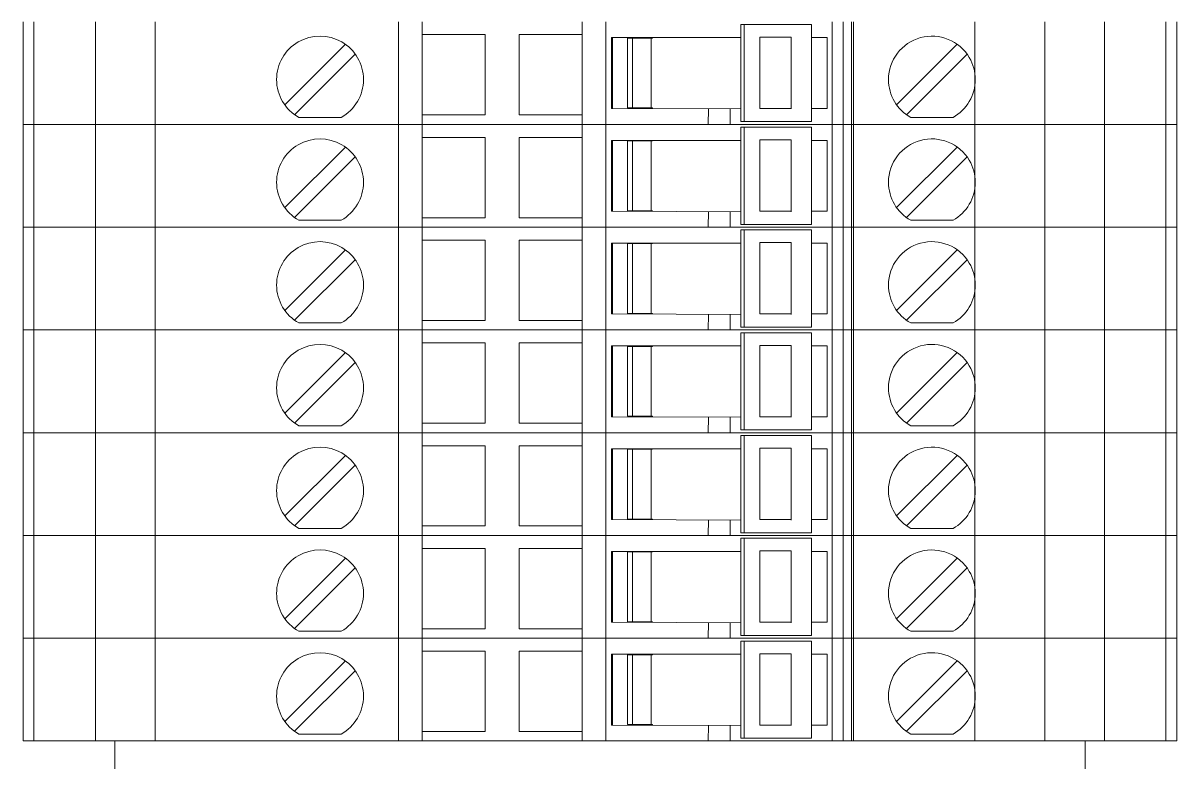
# Model space of a CAD drawing. Header units: millimetres. Extents: x 1880 to 4113, y 771 to 2990.
# Drawn here: x 3131.2 to 3189, y 1352.5 to 1389.5 of the extents above; entities that cross this region are included whole.
import ezdxf

# ---------------------------------------------------------------- set-up
doc = ezdxf.new("R2010")
doc.units = ezdxf.units.MM
doc.layers.add('000-PI-Oprema', color=30, linetype='Continuous', lineweight=5)

msp = doc.modelspace()

# ---------------------------------------------------------------- linework, layer by layer
at = {"color": 0, "linetype": 'ByBlock', "lineweight": 0, "ltscale": 0.25}
msp.add_lwpolyline([(3135.772, 1353.563), (3135.772, 1346.213), (3184.372, 1346.213), (3184.372, 1353.563), (3135.772, 1353.563)], dxfattribs=at)
at = {"layer": '000-PI-Oprema', "color": 0, "linetype": 'ByBlock', "lineweight": 0}
for p, q in [((3131.172, 1389.613), (3131.172, 1384.463)), ((3131.719, 1384.463), (3131.719, 1389.613)), ((3134.796, 1389.613), (3134.796, 1384.463)), ((3137.796, 1389.613), (3137.796, 1384.463)), ((3149.972, 1389.613), (3149.972, 1384.463)), ((3151.172, 1389.613), (3151.172, 1384.463)), ((3159.172, 1384.463), (3159.172, 1389.613)), ((3160.372, 1384.463), (3160.372, 1389.613)), ((3171.702, 1389.613), (3171.702, 1384.463)), ((3172.245, 1384.463), (3172.245, 1389.613)), ((3172.672, 1384.463), (3172.672, 1389.613)), ((3172.772, 1389.613), (3172.772, 1384.463)), ((3178.848, 1389.613), (3178.848, 1384.463)), ((3182.348, 1389.613), (3182.348, 1384.463)), ((3185.348, 1389.613), (3185.348, 1384.463)), ((3188.424, 1384.463), (3188.424, 1389.613)), ((3188.972, 1389.613), (3188.972, 1384.463)), ((3151.172, 1388.963), (3151.172, 1388.963)), ((3151.172, 1388.963), (3154.322, 1388.963)), ((3154.322, 1388.963), (3154.322, 1388.963)), ((3154.322, 1388.963), (3154.322, 1384.938)), ((3156.022, 1388.963), (3159.172, 1388.963)), ((3156.022, 1388.963), (3156.022, 1388.963)), ((3156.022, 1384.938), (3156.022, 1388.963)), ((3159.172, 1388.963), (3159.172, 1388.963)), ((3167.13, 1389.473), (3167.288, 1389.473)), ((3167.13, 1389.473), (3167.13, 1388.788)), ((3167.288, 1384.603), (3167.288, 1389.473)), ((3167.288, 1389.473), (3170.659, 1389.473)), ((3170.659, 1389.473), (3170.659, 1389.473)), ((3170.659, 1389.473), (3170.659, 1384.603)), ((3147.317, 1388.479), (3144.282, 1385.443)), ((3160.647, 1388.813), (3160.647, 1385.263)), ((3160.647, 1388.813), (3167.13, 1388.813)), ((3160.647, 1388.813), (3160.647, 1388.813)), ((3160.697, 1385.263), (3160.697, 1388.813)), ((3161.447, 1388.788), (3161.447, 1388.788)), ((3161.447, 1388.788), (3161.697, 1388.788)), ((3161.447, 1388.788), (3161.447, 1385.288)), ((3161.697, 1388.813), (3161.697, 1385.263)), ((3161.697, 1388.788), (3162.697, 1388.788)), ((3162.634, 1388.788), (3162.634, 1385.288)), ((3162.697, 1388.788), (3162.697, 1388.813)), ((3167.13, 1385.288), (3167.13, 1388.788)), ((3168.243, 1388.838), (3168.086, 1388.838)), ((3168.086, 1388.788), (3168.086, 1388.838)), ((3168.086, 1385.263), (3168.086, 1388.788)), ((3169.652, 1388.838), (3168.243, 1388.838)), ((3169.652, 1388.838), (3169.652, 1385.238)), ((3170.659, 1388.813), (3171.447, 1388.813)), ((3171.447, 1388.813), (3171.447, 1385.263)), ((3171.447, 1388.813), (3171.447, 1388.813)), ((3177.967, 1388.479), (3174.932, 1385.443)), ((3177.967, 1388.479), (3177.967, 1388.479)), ((3144.776, 1384.948), (3147.812, 1387.984)), ((3149.972, 1388.013), (3149.972, 1388.013)), ((3149.972, 1385.413), (3149.972, 1388.013)), ((3172.772, 1388.013), (3172.772, 1385.413)), ((3172.772, 1388.013), (3172.772, 1388.013)), ((3175.426, 1384.948), (3178.462, 1387.984)), ((3178.462, 1387.984), (3178.462, 1387.984)), ((3149.972, 1385.413), (3149.972, 1385.413)), ((3151.172, 1384.938), (3151.172, 1384.938)), ((3154.322, 1384.938), (3151.172, 1384.938)), ((3154.322, 1384.938), (3154.322, 1384.938)), ((3156.022, 1384.938), (3156.022, 1384.938)), ((3159.172, 1384.938), (3156.022, 1384.938)), ((3159.172, 1384.938), (3159.172, 1384.938)), ((3160.647, 1385.263), (3160.647, 1385.263)), ((3160.647, 1385.263), (3167.13, 1385.238)), ((3161.447, 1385.288), (3161.697, 1385.288)), ((3161.447, 1385.288), (3161.447, 1385.288)), ((3161.697, 1385.288), (3162.697, 1385.288)), ((3162.697, 1385.263), (3162.697, 1385.288)), ((3165.497, 1384.463), (3165.5, 1385.245)), ((3166.597, 1385.24), (3166.597, 1384.463)), ((3167.13, 1384.603), (3167.13, 1385.288)), ((3168.086, 1385.263), (3169.652, 1385.263)), ((3170.659, 1385.263), (3171.447, 1385.263)), ((3171.447, 1385.263), (3171.447, 1385.263)), ((3172.772, 1385.413), (3172.772, 1385.413)), ((3174.932, 1385.443), (3174.932, 1385.443)), ((3175.426, 1384.948), (3175.426, 1384.948)), ((3131.172, 1384.463), (3149.972, 1384.463)), ((3131.172, 1384.463), (3131.855, 1384.463)), ((3131.172, 1384.463), (3149.972, 1384.463)), ((3131.172, 1384.463), (3131.172, 1379.313)), ((3131.719, 1379.313), (3131.719, 1384.463)), ((3134.796, 1384.463), (3134.796, 1379.313)), ((3137.796, 1384.463), (3137.796, 1379.313)), ((3144.988, 1384.813), (3144.988, 1384.813)), ((3147.106, 1384.813), (3144.988, 1384.813)), ((3147.106, 1384.813), (3147.106, 1384.813)), ((3149.972, 1384.463), (3151.172, 1384.463)), ((3149.972, 1384.463), (3151.172, 1384.463)), ((3149.972, 1384.463), (3149.972, 1379.313)), ((3159.172, 1384.463), (3151.172, 1384.463)), ((3151.172, 1384.463), (3151.172, 1384.463)), ((3151.172, 1384.463), (3151.172, 1384.463)), ((3159.172, 1384.463), (3151.172, 1384.463)), ((3151.172, 1384.463), (3151.172, 1379.313)), ((3159.172, 1384.463), (3160.372, 1384.463)), ((3159.172, 1384.463), (3159.172, 1384.463)), ((3159.172, 1384.463), (3159.172, 1384.463)), ((3159.172, 1384.463), (3160.372, 1384.463)), ((3159.172, 1379.313), (3159.172, 1384.463)), ((3160.372, 1384.463), (3165.497, 1384.463)), ((3160.372, 1384.463), (3178.572, 1384.463)), ((3160.372, 1379.313), (3160.372, 1384.463)), ((3164.972, 1384.463), (3164.972, 1384.463)), ((3164.972, 1384.463), (3164.972, 1384.463)), ((3166.593, 1384.463), (3165.497, 1384.463)), ((3165.497, 1384.463), (3165.497, 1384.463)), ((3166.597, 1384.463), (3166.593, 1384.463)), ((3166.597, 1384.463), (3188.972, 1384.463)), ((3166.597, 1384.463), (3166.597, 1384.463)), ((3167.13, 1384.603), (3167.288, 1384.603)), ((3167.13, 1384.323), (3167.288, 1384.323)), ((3167.13, 1384.323), (3167.13, 1383.638)), ((3167.288, 1384.603), (3170.659, 1384.603)), ((3167.288, 1379.453), (3167.288, 1384.323)), ((3167.288, 1384.323), (3170.659, 1384.323)), ((3170.022, 1384.463), (3170.022, 1384.463)), ((3170.022, 1384.463), (3170.022, 1384.463)), ((3170.659, 1384.603), (3170.659, 1384.603)), ((3170.659, 1384.323), (3170.659, 1384.323)), ((3170.659, 1384.323), (3170.659, 1379.453)), ((3171.702, 1384.463), (3171.702, 1379.313)), ((3172.245, 1379.313), (3172.245, 1384.463)), ((3172.672, 1384.463), (3172.672, 1384.463)), ((3172.672, 1384.463), (3172.672, 1384.463)), ((3172.672, 1379.313), (3172.672, 1384.463)), ((3172.772, 1384.463), (3172.772, 1379.313)), ((3175.638, 1384.813), (3175.638, 1384.813)), ((3175.638, 1384.813), (3177.756, 1384.813)), ((3177.756, 1384.813), (3177.756, 1384.813)), ((3188.972, 1384.463), (3178.572, 1384.463)), ((3178.848, 1384.463), (3178.848, 1379.313)), ((3182.348, 1384.463), (3182.348, 1379.313)), ((3185.348, 1384.463), (3185.348, 1379.313)), ((3188.424, 1379.313), (3188.424, 1384.463)), ((3188.972, 1384.463), (3188.972, 1379.313)), ((3151.172, 1383.813), (3151.172, 1383.813)), ((3151.172, 1383.813), (3154.322, 1383.813)), ((3154.322, 1383.813), (3154.322, 1383.813)), ((3154.322, 1383.813), (3154.322, 1379.788)), ((3156.022, 1383.813), (3159.172, 1383.813)), ((3156.022, 1383.813), (3156.022, 1383.813)), ((3156.022, 1379.788), (3156.022, 1383.813)), ((3159.172, 1383.813), (3159.172, 1383.813)), ((3147.317, 1383.329), (3144.282, 1380.293)), ((3160.647, 1383.663), (3160.647, 1380.113)), ((3160.647, 1383.663), (3167.13, 1383.663)), ((3160.647, 1383.663), (3160.647, 1383.663)), ((3160.697, 1380.113), (3160.697, 1383.663)), ((3161.447, 1383.638), (3161.447, 1383.638)), ((3161.447, 1383.638), (3161.697, 1383.638)), ((3161.447, 1383.638), (3161.447, 1380.138)), ((3161.697, 1383.663), (3161.697, 1380.113)), ((3161.697, 1383.638), (3162.697, 1383.638)), ((3162.634, 1383.638), (3162.634, 1380.138)), ((3162.697, 1383.638), (3162.697, 1383.663)), ((3167.13, 1380.138), (3167.13, 1383.638)), ((3168.243, 1383.688), (3168.086, 1383.688)), ((3168.086, 1383.638), (3168.086, 1383.688)), ((3168.086, 1380.113), (3168.086, 1383.638)), ((3169.652, 1383.688), (3168.243, 1383.688)), ((3169.652, 1383.688), (3169.652, 1380.088)), ((3170.659, 1383.663), (3171.447, 1383.663)), ((3171.447, 1383.663), (3171.447, 1380.113)), ((3171.447, 1383.663), (3171.447, 1383.663)), ((3177.967, 1383.329), (3174.932, 1380.293)), ((3177.967, 1383.329), (3177.967, 1383.329)), ((3144.776, 1379.798), (3147.812, 1382.834)), ((3149.972, 1382.863), (3149.972, 1382.863)), ((3149.972, 1380.263), (3149.972, 1382.863)), ((3172.772, 1382.863), (3172.772, 1380.263)), ((3172.772, 1382.863), (3172.772, 1382.863)), ((3175.426, 1379.798), (3178.462, 1382.834)), ((3178.462, 1382.834), (3178.462, 1382.834)), ((3174.932, 1380.293), (3174.932, 1380.293)), ((3149.972, 1380.263), (3149.972, 1380.263)), ((3151.172, 1379.788), (3151.172, 1379.788)), ((3154.322, 1379.788), (3151.172, 1379.788)), ((3154.322, 1379.788), (3154.322, 1379.788)), ((3156.022, 1379.788), (3156.022, 1379.788)), ((3159.172, 1379.788), (3156.022, 1379.788)), ((3159.172, 1379.788), (3159.172, 1379.788)), ((3160.647, 1380.113), (3160.647, 1380.113)), ((3160.647, 1380.113), (3167.13, 1380.088)), ((3161.447, 1380.138), (3161.697, 1380.138)), ((3161.447, 1380.138), (3161.447, 1380.138)), ((3161.697, 1380.138), (3162.697, 1380.138)), ((3162.697, 1380.113), (3162.697, 1380.138)), ((3165.497, 1379.313), (3165.5, 1380.095)), ((3166.597, 1380.09), (3166.597, 1379.313)), ((3167.13, 1379.453), (3167.13, 1380.138)), ((3168.086, 1380.113), (3169.652, 1380.113)), ((3170.659, 1380.113), (3171.447, 1380.113)), ((3171.447, 1380.113), (3171.447, 1380.113)), ((3172.772, 1380.263), (3172.772, 1380.263)), ((3175.426, 1379.798), (3175.426, 1379.798)), ((3131.172, 1379.313), (3149.972, 1379.313)), ((3131.172, 1379.313), (3131.855, 1379.313)), ((3131.172, 1379.313), (3149.972, 1379.313)), ((3131.172, 1379.313), (3131.172, 1374.163)), ((3131.719, 1374.163), (3131.719, 1379.313)), ((3134.796, 1379.313), (3134.796, 1374.163)), ((3137.796, 1379.313), (3137.796, 1374.163)), ((3144.988, 1379.663), (3144.988, 1379.663)), ((3147.106, 1379.663), (3144.988, 1379.663)), ((3147.106, 1379.663), (3147.106, 1379.663)), ((3149.972, 1379.313), (3151.172, 1379.313)), ((3149.972, 1379.313), (3151.172, 1379.313)), ((3149.972, 1379.313), (3149.972, 1374.163)), ((3159.172, 1379.313), (3151.172, 1379.313)), ((3151.172, 1379.313), (3151.172, 1379.313)), ((3151.172, 1379.313), (3151.172, 1379.313)), ((3159.172, 1379.313), (3151.172, 1379.313)), ((3151.172, 1379.313), (3151.172, 1374.163)), ((3159.172, 1379.313), (3160.372, 1379.313)), ((3159.172, 1379.313), (3159.172, 1379.313)), ((3159.172, 1379.313), (3159.172, 1379.313)), ((3159.172, 1379.313), (3160.372, 1379.313)), ((3159.172, 1374.163), (3159.172, 1379.313)), ((3160.372, 1379.313), (3165.497, 1379.313)), ((3160.372, 1379.313), (3178.572, 1379.313)), ((3160.372, 1374.163), (3160.372, 1379.313)), ((3164.972, 1379.313), (3164.972, 1379.313)), ((3164.972, 1379.313), (3164.972, 1379.313)), ((3166.593, 1379.313), (3165.497, 1379.313)), ((3165.497, 1379.313), (3165.497, 1379.313)), ((3166.597, 1379.313), (3166.593, 1379.313)), ((3166.597, 1379.313), (3188.972, 1379.313)), ((3166.597, 1379.313), (3166.597, 1379.313)), ((3167.13, 1379.453), (3167.288, 1379.453)), ((3167.13, 1379.173), (3167.288, 1379.173)), ((3167.13, 1379.173), (3167.13, 1378.488)), ((3167.288, 1379.453), (3170.659, 1379.453)), ((3167.288, 1374.303), (3167.288, 1379.173)), ((3167.288, 1379.173), (3170.659, 1379.173)), ((3170.022, 1379.313), (3170.022, 1379.313)), ((3170.022, 1379.313), (3170.022, 1379.313)), ((3170.659, 1379.453), (3170.659, 1379.453)), ((3170.659, 1379.173), (3170.659, 1379.173)), ((3170.659, 1379.173), (3170.659, 1374.303)), ((3171.702, 1379.313), (3171.702, 1374.163)), ((3172.245, 1374.163), (3172.245, 1379.313)), ((3172.672, 1379.313), (3172.672, 1379.313)), ((3172.672, 1379.313), (3172.672, 1379.313)), ((3172.672, 1374.163), (3172.672, 1379.313)), ((3172.772, 1379.313), (3172.772, 1374.163)), ((3175.638, 1379.663), (3175.638, 1379.663)), ((3175.638, 1379.663), (3177.756, 1379.663)), ((3177.756, 1379.663), (3177.756, 1379.663)), ((3188.972, 1379.313), (3178.572, 1379.313)), ((3178.848, 1379.313), (3178.848, 1374.163)), ((3182.348, 1379.313), (3182.348, 1374.163)), ((3185.348, 1379.313), (3185.348, 1374.163)), ((3188.424, 1374.163), (3188.424, 1379.313)), ((3188.972, 1379.313), (3188.972, 1374.163)), ((3151.172, 1378.663), (3151.172, 1378.663)), ((3151.172, 1378.663), (3154.322, 1378.663)), ((3154.322, 1378.663), (3154.322, 1378.663)), ((3154.322, 1378.663), (3154.322, 1374.638)), ((3156.022, 1378.663), (3159.172, 1378.663)), ((3156.022, 1378.663), (3156.022, 1378.663)), ((3156.022, 1374.638), (3156.022, 1378.663)), ((3159.172, 1378.663), (3159.172, 1378.663)), ((3168.243, 1378.538), (3168.086, 1378.538)), ((3168.086, 1378.488), (3168.086, 1378.538)), ((3169.652, 1378.538), (3168.243, 1378.538)), ((3169.652, 1378.538), (3169.652, 1374.938)), ((3147.317, 1378.179), (3144.282, 1375.143)), ((3160.647, 1378.513), (3160.647, 1374.963)), ((3160.647, 1378.513), (3167.13, 1378.513)), ((3160.647, 1378.513), (3160.647, 1378.513)), ((3160.697, 1374.963), (3160.697, 1378.513)), ((3161.447, 1378.488), (3161.447, 1378.488)), ((3161.447, 1378.488), (3161.697, 1378.488)), ((3161.447, 1378.488), (3161.447, 1374.988)), ((3161.697, 1378.513), (3161.697, 1374.963)), ((3161.697, 1378.488), (3162.697, 1378.488)), ((3162.634, 1378.488), (3162.634, 1374.988)), ((3162.697, 1378.488), (3162.697, 1378.513)), ((3167.13, 1374.988), (3167.13, 1378.488)), ((3168.086, 1374.963), (3168.086, 1378.488)), ((3170.659, 1378.513), (3171.447, 1378.513)), ((3171.447, 1378.513), (3171.447, 1374.963)), ((3171.447, 1378.513), (3171.447, 1378.513)), ((3177.967, 1378.179), (3174.932, 1375.143)), ((3177.967, 1378.179), (3177.967, 1378.179)), ((3144.776, 1374.648), (3147.812, 1377.684)), ((3149.972, 1377.713), (3149.972, 1377.713)), ((3149.972, 1375.113), (3149.972, 1377.713)), ((3172.772, 1377.713), (3172.772, 1375.113)), ((3172.772, 1377.713), (3172.772, 1377.713)), ((3175.426, 1374.648), (3178.462, 1377.684)), ((3178.462, 1377.684), (3178.462, 1377.684)), ((3149.972, 1375.113), (3149.972, 1375.113)), ((3172.772, 1375.113), (3172.772, 1375.113)), ((3174.932, 1375.143), (3174.932, 1375.143)), ((3144.988, 1374.513), (3144.988, 1374.513)), ((3147.106, 1374.513), (3144.988, 1374.513)), ((3147.106, 1374.513), (3147.106, 1374.513)), ((3151.172, 1374.638), (3151.172, 1374.638)), ((3154.322, 1374.638), (3151.172, 1374.638)), ((3154.322, 1374.638), (3154.322, 1374.638)), ((3156.022, 1374.638), (3156.022, 1374.638)), ((3159.172, 1374.638), (3156.022, 1374.638)), ((3159.172, 1374.638), (3159.172, 1374.638)), ((3160.647, 1374.963), (3160.647, 1374.963)), ((3160.647, 1374.963), (3167.13, 1374.938)), ((3161.447, 1374.988), (3161.697, 1374.988)), ((3161.447, 1374.988), (3161.447, 1374.988)), ((3161.697, 1374.988), (3162.697, 1374.988)), ((3162.697, 1374.963), (3162.697, 1374.988)), ((3165.497, 1374.163), (3165.5, 1374.945)), ((3166.597, 1374.94), (3166.597, 1374.163)), ((3167.13, 1374.303), (3167.13, 1374.988)), ((3168.086, 1374.963), (3169.652, 1374.963)), ((3170.659, 1374.963), (3171.447, 1374.963)), ((3171.447, 1374.963), (3171.447, 1374.963)), ((3175.426, 1374.648), (3175.426, 1374.648)), ((3175.638, 1374.513), (3175.638, 1374.513)), ((3175.638, 1374.513), (3177.756, 1374.513)), ((3177.756, 1374.513), (3177.756, 1374.513)), ((3131.172, 1374.163), (3149.972, 1374.163)), ((3131.172, 1374.163), (3131.855, 1374.163)), ((3131.172, 1374.163), (3149.972, 1374.163)), ((3131.172, 1374.163), (3131.172, 1369.013)), ((3131.719, 1369.013), (3131.719, 1374.163)), ((3134.796, 1374.163), (3134.796, 1369.013)), ((3137.796, 1374.163), (3137.796, 1369.013)), ((3149.972, 1374.163), (3151.172, 1374.163)), ((3149.972, 1374.163), (3151.172, 1374.163)), ((3149.972, 1374.163), (3149.972, 1369.013)), ((3159.172, 1374.163), (3151.172, 1374.163)), ((3151.172, 1374.163), (3151.172, 1374.163)), ((3151.172, 1374.163), (3151.172, 1374.163)), ((3159.172, 1374.163), (3151.172, 1374.163)), ((3151.172, 1374.163), (3151.172, 1369.013)), ((3159.172, 1374.163), (3160.372, 1374.163)), ((3159.172, 1374.163), (3159.172, 1374.163)), ((3159.172, 1374.163), (3159.172, 1374.163)), ((3159.172, 1374.163), (3160.372, 1374.163)), ((3159.172, 1369.013), (3159.172, 1374.163)), ((3160.372, 1374.163), (3165.497, 1374.163)), ((3160.372, 1374.163), (3178.572, 1374.163)), ((3160.372, 1369.013), (3160.372, 1374.163)), ((3164.972, 1374.163), (3164.972, 1374.163)), ((3164.972, 1374.163), (3164.972, 1374.163)), ((3166.593, 1374.163), (3165.497, 1374.163)), ((3165.497, 1374.163), (3165.497, 1374.163)), ((3166.597, 1374.163), (3166.593, 1374.163)), ((3166.597, 1374.163), (3188.972, 1374.163)), ((3166.597, 1374.163), (3166.597, 1374.163)), ((3167.13, 1374.303), (3167.288, 1374.303)), ((3167.13, 1374.023), (3167.288, 1374.023)), ((3167.13, 1374.023), (3167.13, 1373.338)), ((3167.288, 1374.303), (3170.659, 1374.303)), ((3167.288, 1369.153), (3167.288, 1374.023)), ((3167.288, 1374.023), (3170.659, 1374.023)), ((3170.022, 1374.163), (3170.022, 1374.163)), ((3170.022, 1374.163), (3170.022, 1374.163)), ((3170.659, 1374.303), (3170.659, 1374.303)), ((3170.659, 1374.023), (3170.659, 1374.023)), ((3170.659, 1374.023), (3170.659, 1369.153)), ((3171.702, 1374.163), (3171.702, 1369.013)), ((3172.245, 1369.013), (3172.245, 1374.163)), ((3172.672, 1374.163), (3172.672, 1374.163)), ((3172.672, 1374.163), (3172.672, 1374.163)), ((3172.672, 1369.013), (3172.672, 1374.163)), ((3172.772, 1374.163), (3172.772, 1369.013)), ((3188.972, 1374.163), (3178.572, 1374.163)), ((3178.848, 1374.163), (3178.848, 1369.013)), ((3182.348, 1374.163), (3182.348, 1369.013)), ((3185.348, 1374.163), (3185.348, 1369.013)), ((3188.424, 1369.013), (3188.424, 1374.163)), ((3188.972, 1374.163), (3188.972, 1369.013)), ((3151.172, 1373.513), (3151.172, 1373.513)), ((3151.172, 1373.513), (3154.322, 1373.513)), ((3154.322, 1373.513), (3154.322, 1373.513)), ((3154.322, 1373.513), (3154.322, 1369.488)), ((3156.022, 1373.513), (3159.172, 1373.513)), ((3156.022, 1373.513), (3156.022, 1373.513)), ((3156.022, 1369.488), (3156.022, 1373.513)), ((3159.172, 1373.513), (3159.172, 1373.513)), ((3160.647, 1373.363), (3160.647, 1369.813)), ((3160.647, 1373.363), (3167.13, 1373.363)), ((3160.647, 1373.363), (3160.647, 1373.363)), ((3160.697, 1369.813), (3160.697, 1373.363)), ((3161.447, 1373.338), (3161.447, 1373.338)), ((3161.447, 1373.338), (3161.697, 1373.338)), ((3161.447, 1373.338), (3161.447, 1369.838)), ((3161.697, 1373.363), (3161.697, 1369.813)), ((3161.697, 1373.338), (3162.697, 1373.338)), ((3162.634, 1373.338), (3162.634, 1369.838)), ((3162.697, 1373.338), (3162.697, 1373.363)), ((3167.13, 1369.838), (3167.13, 1373.338)), ((3168.243, 1373.388), (3168.086, 1373.388)), ((3168.086, 1373.338), (3168.086, 1373.388)), ((3168.086, 1369.813), (3168.086, 1373.338)), ((3169.652, 1373.388), (3168.243, 1373.388)), ((3169.652, 1373.388), (3169.652, 1369.788)), ((3170.659, 1373.363), (3171.447, 1373.363)), ((3171.447, 1373.363), (3171.447, 1369.813)), ((3171.447, 1373.363), (3171.447, 1373.363)), ((3147.317, 1373.029), (3144.282, 1369.993)), ((3177.967, 1373.029), (3174.932, 1369.993)), ((3177.967, 1373.029), (3177.967, 1373.029)), ((3144.776, 1369.498), (3147.812, 1372.534)), ((3149.972, 1372.563), (3149.972, 1372.563)), ((3149.972, 1369.963), (3149.972, 1372.563)), ((3172.772, 1372.563), (3172.772, 1369.963)), ((3172.772, 1372.563), (3172.772, 1372.563)), ((3175.426, 1369.498), (3178.462, 1372.534)), ((3178.462, 1372.534), (3178.462, 1372.534)), ((3149.972, 1369.963), (3149.972, 1369.963)), ((3172.772, 1369.963), (3172.772, 1369.963)), ((3174.932, 1369.993), (3174.932, 1369.993)), ((3144.988, 1369.363), (3144.988, 1369.363)), ((3147.106, 1369.363), (3144.988, 1369.363)), ((3147.106, 1369.363), (3147.106, 1369.363)), ((3151.172, 1369.488), (3151.172, 1369.488)), ((3154.322, 1369.488), (3151.172, 1369.488)), ((3154.322, 1369.488), (3154.322, 1369.488)), ((3156.022, 1369.488), (3156.022, 1369.488)), ((3159.172, 1369.488), (3156.022, 1369.488)), ((3159.172, 1369.488), (3159.172, 1369.488)), ((3160.647, 1369.813), (3160.647, 1369.813)), ((3160.647, 1369.813), (3167.13, 1369.788)), ((3161.447, 1369.838), (3161.697, 1369.838)), ((3161.447, 1369.838), (3161.447, 1369.838)), ((3161.697, 1369.838), (3162.697, 1369.838)), ((3162.697, 1369.813), (3162.697, 1369.838)), ((3165.497, 1369.013), (3165.5, 1369.795)), ((3166.597, 1369.79), (3166.597, 1369.013)), ((3167.13, 1369.153), (3167.13, 1369.838)), ((3168.086, 1369.813), (3169.652, 1369.813)), ((3170.659, 1369.813), (3171.447, 1369.813)), ((3171.447, 1369.813), (3171.447, 1369.813)), ((3175.426, 1369.498), (3175.426, 1369.498)), ((3175.638, 1369.363), (3175.638, 1369.363)), ((3175.638, 1369.363), (3177.756, 1369.363)), ((3177.756, 1369.363), (3177.756, 1369.363)), ((3131.172, 1369.013), (3149.972, 1369.013)), ((3131.172, 1369.013), (3131.855, 1369.013)), ((3131.172, 1369.013), (3149.972, 1369.013)), ((3131.172, 1369.013), (3131.172, 1363.863)), ((3131.719, 1363.863), (3131.719, 1369.013)), ((3134.796, 1369.013), (3134.796, 1363.863)), ((3137.796, 1369.013), (3137.796, 1363.863)), ((3149.972, 1369.013), (3151.172, 1369.013)), ((3149.972, 1369.013), (3151.172, 1369.013)), ((3149.972, 1369.013), (3149.972, 1363.863)), ((3159.172, 1369.013), (3151.172, 1369.013)), ((3151.172, 1369.013), (3151.172, 1369.013)), ((3151.172, 1369.013), (3151.172, 1369.013)), ((3159.172, 1369.013), (3151.172, 1369.013)), ((3151.172, 1369.013), (3151.172, 1363.863)), ((3159.172, 1369.013), (3160.372, 1369.013)), ((3159.172, 1369.013), (3159.172, 1369.013)), ((3159.172, 1369.013), (3159.172, 1369.013)), ((3159.172, 1369.013), (3160.372, 1369.013)), ((3159.172, 1363.863), (3159.172, 1369.013)), ((3160.372, 1369.013), (3165.497, 1369.013)), ((3160.372, 1369.013), (3178.572, 1369.013)), ((3160.372, 1363.863), (3160.372, 1369.013)), ((3164.972, 1369.013), (3164.972, 1369.013)), ((3164.972, 1369.013), (3164.972, 1369.013)), ((3166.593, 1369.013), (3165.497, 1369.013)), ((3165.497, 1369.013), (3165.497, 1369.013)), ((3166.597, 1369.013), (3166.593, 1369.013)), ((3166.597, 1369.013), (3188.972, 1369.013)), ((3166.597, 1369.013), (3166.597, 1369.013)), ((3167.13, 1369.153), (3167.288, 1369.153)), ((3167.13, 1368.873), (3167.288, 1368.873)), ((3167.13, 1368.873), (3167.13, 1368.188)), ((3167.288, 1369.153), (3170.659, 1369.153)), ((3167.288, 1364.003), (3167.288, 1368.873)), ((3167.288, 1368.873), (3170.659, 1368.873)), ((3170.022, 1369.013), (3170.022, 1369.013)), ((3170.022, 1369.013), (3170.022, 1369.013)), ((3170.659, 1369.153), (3170.659, 1369.153)), ((3170.659, 1368.873), (3170.659, 1368.873)), ((3170.659, 1368.873), (3170.659, 1364.003)), ((3171.702, 1369.013), (3171.702, 1363.863)), ((3172.245, 1363.863), (3172.245, 1369.013)), ((3172.672, 1369.013), (3172.672, 1369.013)), ((3172.672, 1369.013), (3172.672, 1369.013)), ((3172.672, 1363.863), (3172.672, 1369.013)), ((3172.772, 1369.013), (3172.772, 1363.863)), ((3188.972, 1369.013), (3178.572, 1369.013)), ((3178.848, 1369.013), (3178.848, 1363.863)), ((3182.348, 1369.013), (3182.348, 1363.863)), ((3185.348, 1369.013), (3185.348, 1363.863)), ((3188.424, 1363.863), (3188.424, 1369.013)), ((3188.972, 1369.013), (3188.972, 1363.863)), ((3151.172, 1368.363), (3151.172, 1368.363)), ((3151.172, 1368.363), (3154.322, 1368.363)), ((3154.322, 1368.363), (3154.322, 1368.363)), ((3154.322, 1368.363), (3154.322, 1364.338)), ((3156.022, 1368.363), (3159.172, 1368.363)), ((3156.022, 1368.363), (3156.022, 1368.363)), ((3156.022, 1364.338), (3156.022, 1368.363)), ((3159.172, 1368.363), (3159.172, 1368.363)), ((3160.647, 1368.213), (3160.647, 1364.663)), ((3160.647, 1368.213), (3167.13, 1368.213)), ((3160.647, 1368.213), (3160.647, 1368.213)), ((3160.697, 1364.663), (3160.697, 1368.213)), ((3161.447, 1368.188), (3161.447, 1368.188)), ((3161.447, 1368.188), (3161.697, 1368.188)), ((3161.447, 1368.188), (3161.447, 1364.688)), ((3161.697, 1368.213), (3161.697, 1364.663)), ((3161.697, 1368.188), (3162.697, 1368.188)), ((3162.634, 1368.188), (3162.634, 1364.688)), ((3162.697, 1368.188), (3162.697, 1368.213)), ((3167.13, 1364.688), (3167.13, 1368.188)), ((3168.243, 1368.238), (3168.086, 1368.238)), ((3168.086, 1368.188), (3168.086, 1368.238)), ((3168.086, 1364.663), (3168.086, 1368.188)), ((3169.652, 1368.238), (3168.243, 1368.238)), ((3169.652, 1368.238), (3169.652, 1364.638)), ((3170.659, 1368.213), (3171.447, 1368.213)), ((3171.447, 1368.213), (3171.447, 1364.663)), ((3171.447, 1368.213), (3171.447, 1368.213)), ((3147.317, 1367.879), (3144.282, 1364.843)), ((3177.967, 1367.879), (3174.932, 1364.843)), ((3177.967, 1367.879), (3177.967, 1367.879)), ((3144.776, 1364.348), (3147.812, 1367.384)), ((3149.972, 1367.413), (3149.972, 1367.413)), ((3149.972, 1364.813), (3149.972, 1367.413)), ((3172.772, 1367.413), (3172.772, 1364.813)), ((3172.772, 1367.413), (3172.772, 1367.413)), ((3175.426, 1364.348), (3178.462, 1367.384)), ((3178.462, 1367.384), (3178.462, 1367.384)), ((3149.972, 1364.813), (3149.972, 1364.813)), ((3160.647, 1364.663), (3160.647, 1364.663)), ((3160.647, 1364.663), (3167.13, 1364.638)), ((3161.447, 1364.688), (3161.697, 1364.688)), ((3161.447, 1364.688), (3161.447, 1364.688)), ((3161.697, 1364.688), (3162.697, 1364.688)), ((3162.697, 1364.663), (3162.697, 1364.688)), ((3167.13, 1364.003), (3167.13, 1364.688)), ((3168.086, 1364.663), (3169.652, 1364.663)), ((3170.659, 1364.663), (3171.447, 1364.663)), ((3171.447, 1364.663), (3171.447, 1364.663)), ((3172.772, 1364.813), (3172.772, 1364.813)), ((3174.932, 1364.843), (3174.932, 1364.843)), ((3144.988, 1364.213), (3144.988, 1364.213)), ((3147.106, 1364.213), (3144.988, 1364.213)), ((3147.106, 1364.213), (3147.106, 1364.213)), ((3151.172, 1364.338), (3151.172, 1364.338)), ((3154.322, 1364.338), (3151.172, 1364.338)), ((3154.322, 1364.338), (3154.322, 1364.338)), ((3156.022, 1364.338), (3156.022, 1364.338)), ((3159.172, 1364.338), (3156.022, 1364.338)), ((3159.172, 1364.338), (3159.172, 1364.338)), ((3165.497, 1363.863), (3165.5, 1364.645)), ((3166.597, 1364.64), (3166.597, 1363.863)), ((3175.426, 1364.348), (3175.426, 1364.348)), ((3175.638, 1364.213), (3175.638, 1364.213)), ((3175.638, 1364.213), (3177.756, 1364.213)), ((3177.756, 1364.213), (3177.756, 1364.213)), ((3131.172, 1363.863), (3149.972, 1363.863)), ((3131.172, 1363.863), (3131.855, 1363.863)), ((3131.172, 1363.863), (3149.972, 1363.863)), ((3131.172, 1363.863), (3131.172, 1358.713)), ((3131.719, 1358.713), (3131.719, 1363.863)), ((3134.796, 1363.863), (3134.796, 1358.713)), ((3137.796, 1363.863), (3137.796, 1358.713)), ((3149.972, 1363.863), (3151.172, 1363.863)), ((3149.972, 1363.863), (3151.172, 1363.863)), ((3149.972, 1363.863), (3149.972, 1358.713)), ((3159.172, 1363.863), (3151.172, 1363.863)), ((3151.172, 1363.863), (3151.172, 1363.863)), ((3151.172, 1363.863), (3151.172, 1363.863)), ((3159.172, 1363.863), (3151.172, 1363.863)), ((3151.172, 1363.863), (3151.172, 1358.713)), ((3159.172, 1363.863), (3160.372, 1363.863)), ((3159.172, 1363.863), (3159.172, 1363.863)), ((3159.172, 1363.863), (3159.172, 1363.863)), ((3159.172, 1363.863), (3160.372, 1363.863)), ((3159.172, 1358.713), (3159.172, 1363.863)), ((3160.372, 1363.863), (3165.497, 1363.863)), ((3160.372, 1363.863), (3178.572, 1363.863)), ((3160.372, 1358.713), (3160.372, 1363.863)), ((3164.972, 1363.863), (3164.972, 1363.863)), ((3164.972, 1363.863), (3164.972, 1363.863)), ((3166.593, 1363.863), (3165.497, 1363.863)), ((3165.497, 1363.863), (3165.497, 1363.863)), ((3166.597, 1363.863), (3166.593, 1363.863)), ((3166.597, 1363.863), (3188.972, 1363.863)), ((3166.597, 1363.863), (3166.597, 1363.863)), ((3167.13, 1364.003), (3167.288, 1364.003)), ((3167.13, 1363.723), (3167.288, 1363.723)), ((3167.13, 1363.723), (3167.13, 1363.038)), ((3167.288, 1364.003), (3170.659, 1364.003)), ((3167.288, 1358.853), (3167.288, 1363.723)), ((3167.288, 1363.723), (3170.659, 1363.723)), ((3170.022, 1363.863), (3170.022, 1363.863)), ((3170.022, 1363.863), (3170.022, 1363.863)), ((3170.659, 1364.003), (3170.659, 1364.003)), ((3170.659, 1363.723), (3170.659, 1363.723)), ((3170.659, 1363.723), (3170.659, 1358.853)), ((3171.702, 1363.863), (3171.702, 1358.713)), ((3172.245, 1358.713), (3172.245, 1363.863)), ((3172.672, 1363.863), (3172.672, 1363.863)), ((3172.672, 1363.863), (3172.672, 1363.863)), ((3172.672, 1358.713), (3172.672, 1363.863)), ((3172.772, 1363.863), (3172.772, 1358.713)), ((3188.972, 1363.863), (3178.572, 1363.863)), ((3178.848, 1363.863), (3178.848, 1358.713)), ((3182.348, 1363.863), (3182.348, 1358.713)), ((3185.348, 1363.863), (3185.348, 1358.713)), ((3188.424, 1358.713), (3188.424, 1363.863)), ((3188.972, 1363.863), (3188.972, 1358.713)), ((3151.172, 1363.213), (3151.172, 1363.213)), ((3151.172, 1363.213), (3154.322, 1363.213)), ((3154.322, 1363.213), (3154.322, 1363.213)), ((3154.322, 1363.213), (3154.322, 1359.188)), ((3156.022, 1363.213), (3159.172, 1363.213)), ((3156.022, 1363.213), (3156.022, 1363.213)), ((3156.022, 1359.188), (3156.022, 1363.213)), ((3159.172, 1363.213), (3159.172, 1363.213)), ((3160.647, 1363.063), (3160.647, 1359.513)), ((3160.647, 1363.063), (3167.13, 1363.063)), ((3160.647, 1363.063), (3160.647, 1363.063)), ((3160.697, 1359.513), (3160.697, 1363.063)), ((3161.447, 1363.038), (3161.447, 1363.038)), ((3161.447, 1363.038), (3161.697, 1363.038)), ((3161.447, 1363.038), (3161.447, 1359.538)), ((3161.697, 1363.063), (3161.697, 1359.513)), ((3161.697, 1363.038), (3162.697, 1363.038)), ((3162.634, 1363.038), (3162.634, 1359.538)), ((3162.697, 1363.038), (3162.697, 1363.063)), ((3167.13, 1359.538), (3167.13, 1363.038)), ((3168.243, 1363.088), (3168.086, 1363.088)), ((3168.086, 1363.038), (3168.086, 1363.088)), ((3168.086, 1359.513), (3168.086, 1363.038)), ((3169.652, 1363.088), (3168.243, 1363.088)), ((3169.652, 1363.088), (3169.652, 1359.488)), ((3170.659, 1363.063), (3171.447, 1363.063)), ((3171.447, 1363.063), (3171.447, 1359.513)), ((3171.447, 1363.063), (3171.447, 1363.063)), ((3147.317, 1362.729), (3144.282, 1359.693)), ((3177.967, 1362.729), (3174.932, 1359.693)), ((3177.967, 1362.729), (3177.967, 1362.729)), ((3144.776, 1359.198), (3147.812, 1362.234)), ((3149.972, 1362.263), (3149.972, 1362.263)), ((3149.972, 1359.663), (3149.972, 1362.263)), ((3172.772, 1362.263), (3172.772, 1359.663)), ((3172.772, 1362.263), (3172.772, 1362.263)), ((3175.426, 1359.198), (3178.462, 1362.234)), ((3178.462, 1362.234), (3178.462, 1362.234)), ((3149.972, 1359.663), (3149.972, 1359.663)), ((3160.647, 1359.513), (3160.647, 1359.513)), ((3160.647, 1359.513), (3167.13, 1359.488)), ((3161.447, 1359.538), (3161.697, 1359.538)), ((3161.447, 1359.538), (3161.447, 1359.538)), ((3161.697, 1359.538), (3162.697, 1359.538)), ((3162.697, 1359.513), (3162.697, 1359.538)), ((3165.497, 1358.713), (3165.5, 1359.495)), ((3166.597, 1359.49), (3166.597, 1358.713)), ((3167.13, 1358.853), (3167.13, 1359.538)), ((3168.086, 1359.513), (3169.652, 1359.513)), ((3170.659, 1359.513), (3171.447, 1359.513)), ((3171.447, 1359.513), (3171.447, 1359.513)), ((3172.772, 1359.663), (3172.772, 1359.663)), ((3174.932, 1359.693), (3174.932, 1359.693)), ((3144.988, 1359.063), (3144.988, 1359.063)), ((3147.106, 1359.063), (3144.988, 1359.063)), ((3147.106, 1359.063), (3147.106, 1359.063)), ((3151.172, 1359.188), (3151.172, 1359.188)), ((3154.322, 1359.188), (3151.172, 1359.188)), ((3154.322, 1359.188), (3154.322, 1359.188)), ((3156.022, 1359.188), (3156.022, 1359.188)), ((3159.172, 1359.188), (3156.022, 1359.188)), ((3159.172, 1359.188), (3159.172, 1359.188)), ((3175.426, 1359.198), (3175.426, 1359.198)), ((3175.638, 1359.063), (3175.638, 1359.063)), ((3175.638, 1359.063), (3177.756, 1359.063)), ((3177.756, 1359.063), (3177.756, 1359.063)), ((3131.172, 1358.713), (3149.972, 1358.713)), ((3131.172, 1358.713), (3131.855, 1358.713)), ((3131.172, 1358.713), (3149.972, 1358.713)), ((3131.172, 1358.713), (3131.172, 1353.563)), ((3131.719, 1353.563), (3131.719, 1358.713)), ((3134.796, 1358.713), (3134.796, 1353.563)), ((3137.796, 1358.713), (3137.796, 1353.563)), ((3149.972, 1358.713), (3151.172, 1358.713)), ((3149.972, 1358.713), (3151.172, 1358.713)), ((3149.972, 1358.713), (3149.972, 1353.563)), ((3159.172, 1358.713), (3151.172, 1358.713)), ((3151.172, 1358.713), (3151.172, 1358.713)), ((3151.172, 1358.713), (3151.172, 1358.713)), ((3159.172, 1358.713), (3151.172, 1358.713)), ((3151.172, 1358.713), (3151.172, 1353.563)), ((3159.172, 1358.713), (3160.372, 1358.713)), ((3159.172, 1358.713), (3159.172, 1358.713)), ((3159.172, 1358.713), (3159.172, 1358.713)), ((3159.172, 1358.713), (3160.372, 1358.713)), ((3159.172, 1353.563), (3159.172, 1358.713)), ((3160.372, 1358.713), (3165.497, 1358.713)), ((3160.372, 1358.713), (3178.572, 1358.713)), ((3160.372, 1353.563), (3160.372, 1358.713)), ((3164.972, 1358.713), (3164.972, 1358.713)), ((3164.972, 1358.713), (3164.972, 1358.713)), ((3166.593, 1358.713), (3165.497, 1358.713)), ((3165.497, 1358.713), (3165.497, 1358.713)), ((3166.597, 1358.713), (3166.593, 1358.713)), ((3166.597, 1358.713), (3188.972, 1358.713)), ((3166.597, 1358.713), (3166.597, 1358.713)), ((3167.13, 1358.853), (3167.288, 1358.853)), ((3167.13, 1358.573), (3167.288, 1358.573)), ((3167.13, 1358.573), (3167.13, 1357.888)), ((3167.288, 1358.853), (3170.659, 1358.853)), ((3167.288, 1353.703), (3167.288, 1358.573)), ((3167.288, 1358.573), (3170.659, 1358.573)), ((3170.022, 1358.713), (3170.022, 1358.713)), ((3170.022, 1358.713), (3170.022, 1358.713)), ((3170.659, 1358.853), (3170.659, 1358.853)), ((3170.659, 1358.573), (3170.659, 1358.573)), ((3170.659, 1358.573), (3170.659, 1353.703)), ((3171.702, 1358.713), (3171.702, 1353.563)), ((3172.245, 1353.563), (3172.245, 1358.713)), ((3172.672, 1358.713), (3172.672, 1358.713)), ((3172.672, 1358.713), (3172.672, 1358.713)), ((3172.672, 1353.563), (3172.672, 1358.713)), ((3172.772, 1358.713), (3172.772, 1353.563)), ((3188.972, 1358.713), (3178.572, 1358.713)), ((3178.848, 1358.713), (3178.848, 1353.563)), ((3182.348, 1358.713), (3182.348, 1353.563)), ((3185.348, 1358.713), (3185.348, 1353.563)), ((3188.424, 1353.563), (3188.424, 1358.713)), ((3188.972, 1358.713), (3188.972, 1353.563)), ((3151.172, 1358.063), (3151.172, 1358.063)), ((3151.172, 1358.063), (3154.322, 1358.063)), ((3154.322, 1358.063), (3154.322, 1358.063)), ((3154.322, 1358.063), (3154.322, 1354.038)), ((3156.022, 1358.063), (3159.172, 1358.063)), ((3156.022, 1358.063), (3156.022, 1358.063)), ((3156.022, 1354.038), (3156.022, 1358.063)), ((3159.172, 1358.063), (3159.172, 1358.063)), ((3160.647, 1357.913), (3160.647, 1354.363)), ((3160.647, 1357.913), (3167.13, 1357.913)), ((3160.647, 1357.913), (3160.647, 1357.913)), ((3160.697, 1354.363), (3160.697, 1357.913)), ((3161.447, 1357.888), (3161.447, 1357.888)), ((3161.447, 1357.888), (3161.697, 1357.888)), ((3161.447, 1357.888), (3161.447, 1354.388)), ((3161.697, 1357.913), (3161.697, 1354.363)), ((3161.697, 1357.888), (3162.697, 1357.888)), ((3162.634, 1357.888), (3162.634, 1354.388)), ((3162.697, 1357.888), (3162.697, 1357.913)), ((3167.13, 1354.388), (3167.13, 1357.888)), ((3168.243, 1357.938), (3168.086, 1357.938)), ((3168.086, 1357.888), (3168.086, 1357.938)), ((3168.086, 1354.363), (3168.086, 1357.888)), ((3169.652, 1357.938), (3168.243, 1357.938)), ((3169.652, 1357.938), (3169.652, 1354.338)), ((3170.659, 1357.913), (3171.447, 1357.913)), ((3171.447, 1357.913), (3171.447, 1354.363)), ((3171.447, 1357.913), (3171.447, 1357.913)), ((3147.317, 1357.579), (3144.282, 1354.543)), ((3177.967, 1357.579), (3174.932, 1354.543)), ((3177.967, 1357.579), (3177.967, 1357.579)), ((3144.776, 1354.048), (3147.812, 1357.084)), ((3149.972, 1357.113), (3149.972, 1357.113)), ((3149.972, 1354.513), (3149.972, 1357.113)), ((3172.772, 1357.113), (3172.772, 1354.513)), ((3172.772, 1357.113), (3172.772, 1357.113)), ((3175.426, 1354.048), (3178.462, 1357.084)), ((3178.462, 1357.084), (3178.462, 1357.084)), ((3149.972, 1354.513), (3149.972, 1354.513)), ((3160.647, 1354.363), (3160.647, 1354.363)), ((3160.647, 1354.363), (3167.13, 1354.338)), ((3161.447, 1354.388), (3161.697, 1354.388)), ((3161.447, 1354.388), (3161.447, 1354.388)), ((3161.697, 1354.388), (3162.697, 1354.388)), ((3162.697, 1354.363), (3162.697, 1354.388)), ((3165.497, 1353.563), (3165.5, 1354.345)), ((3166.597, 1354.34), (3166.597, 1353.563)), ((3167.13, 1353.703), (3167.13, 1354.388)), ((3168.086, 1354.363), (3169.652, 1354.363)), ((3170.659, 1354.363), (3171.447, 1354.363)), ((3171.447, 1354.363), (3171.447, 1354.363)), ((3172.772, 1354.513), (3172.772, 1354.513)), ((3174.932, 1354.543), (3174.932, 1354.543)), ((3144.988, 1353.913), (3144.988, 1353.913)), ((3147.106, 1353.913), (3144.988, 1353.913)), ((3147.106, 1353.913), (3147.106, 1353.913)), ((3151.172, 1354.038), (3151.172, 1354.038)), ((3154.322, 1354.038), (3151.172, 1354.038)), ((3154.322, 1354.038), (3154.322, 1354.038)), ((3156.022, 1354.038), (3156.022, 1354.038)), ((3159.172, 1354.038), (3156.022, 1354.038)), ((3159.172, 1354.038), (3159.172, 1354.038)), ((3167.13, 1353.703), (3167.288, 1353.703)), ((3167.288, 1353.703), (3170.659, 1353.703)), ((3170.659, 1353.703), (3170.659, 1353.703)), ((3175.426, 1354.048), (3175.426, 1354.048)), ((3175.638, 1353.913), (3175.638, 1353.913)), ((3175.638, 1353.913), (3177.756, 1353.913)), ((3177.756, 1353.913), (3177.756, 1353.913)), ((3131.172, 1353.563), (3149.972, 1353.563)), ((3135.772, 1353.563), (3135.772, 1346.213)), ((3184.372, 1353.563), (3135.772, 1353.563)), ((3149.972, 1353.563), (3151.172, 1353.563)), ((3159.172, 1353.563), (3151.172, 1353.563)), ((3151.172, 1353.563), (3151.172, 1353.563)), ((3159.172, 1353.563), (3160.372, 1353.563)), ((3159.172, 1353.563), (3159.172, 1353.563)), ((3160.372, 1353.563), (3165.497, 1353.563)), ((3164.972, 1353.563), (3164.972, 1353.563)), ((3166.593, 1353.563), (3165.497, 1353.563)), ((3165.497, 1353.563), (3165.497, 1353.563)), ((3166.597, 1353.563), (3166.593, 1353.563)), ((3166.597, 1353.563), (3188.972, 1353.563)), ((3166.597, 1353.563), (3166.597, 1353.563)), ((3170.022, 1353.563), (3170.022, 1353.563)), ((3172.672, 1353.563), (3172.672, 1353.563)), ((3184.372, 1346.213), (3184.372, 1353.563))]:
    msp.add_line(p, q, dxfattribs=at)
for centre, start, end in [((3146.047, 1386.713), 359.99998, 180.00002), ((3176.697, 1386.713), 30.45028, 180.00002), ((3146.047, 1386.713), 180.00002, 240.87541), ((3146.047, 1386.713), 299.12459, 359.99998), ((3176.697, 1386.713), 180.00002, 240.87541), ((3176.697, 1386.713), 299.12459, 329.54968), ((3146.047, 1381.563), 359.99998, 180.00002), ((3176.697, 1381.563), 30.45028, 180.00002), ((3146.047, 1381.563), 180.00002, 240.87541), ((3146.047, 1381.563), 299.12459, 359.99998), ((3176.697, 1381.563), 180.00002, 240.87541), ((3176.697, 1381.563), 299.12459, 329.54968), ((3146.047, 1376.413), 359.99998, 180.00002), ((3176.697, 1376.413), 30.45028, 180.00002), ((3146.047, 1376.413), 180.00002, 240.87541), ((3146.047, 1376.413), 299.12459, 359.99998), ((3176.697, 1376.413), 180.00002, 240.87541), ((3176.697, 1376.413), 299.12459, 329.54968), ((3146.047, 1371.263), 359.99998, 180.00002), ((3176.697, 1371.263), 30.45028, 180.00002), ((3146.047, 1371.263), 180.00002, 240.87541), ((3146.047, 1371.263), 299.12459, 359.99998), ((3176.697, 1371.263), 180.00002, 240.87541), ((3176.697, 1371.263), 299.12459, 329.54968), ((3146.047, 1366.113), 359.99998, 180.00002), ((3176.697, 1366.113), 30.45028, 180.00002), ((3146.047, 1366.113), 180.00002, 240.87541), ((3146.047, 1366.113), 299.12459, 359.99998), ((3176.697, 1366.113), 180.00002, 240.87541), ((3176.697, 1366.113), 299.12459, 329.54968), ((3146.047, 1360.963), 359.99998, 180.00002), ((3176.697, 1360.963), 30.45028, 180.00002), ((3146.047, 1360.963), 180.00002, 240.87541), ((3146.047, 1360.963), 299.12459, 359.99998), ((3176.697, 1360.963), 180.00002, 240.87541), ((3176.697, 1360.963), 299.12459, 329.54968), ((3146.047, 1355.813), 359.99998, 180.00002), ((3176.697, 1355.813), 30.45028, 180.00002), ((3146.047, 1355.813), 180.00002, 240.87541), ((3146.047, 1355.813), 299.12459, 359.99998), ((3176.697, 1355.813), 180.00002, 240.87541), ((3176.697, 1355.813), 299.12459, 329.54968)]:
    msp.add_arc(centre, 2.175, start, end, dxfattribs=at)
for centre, start_param, end_param in [((3176.697, 1386.713), -1.570796, -1.039338), ((3176.697, 1386.713), -2.102255, -1.570796), ((3176.697, 1381.563), -1.570796, -1.039338), ((3176.697, 1381.563), -2.102255, -1.570796), ((3176.697, 1376.413), -1.570796, -1.039338), ((3176.697, 1376.413), -2.102255, -1.570796), ((3176.697, 1371.263), -1.570796, -1.039338), ((3176.697, 1371.263), -2.102255, -1.570796), ((3176.697, 1366.113), -1.570796, -1.039338), ((3176.697, 1366.113), -2.102255, -1.570796), ((3176.697, 1360.963), -1.570796, -1.039338), ((3176.697, 1360.963), -2.102255, -1.570796), ((3176.697, 1355.813), -1.570796, -1.039338), ((3176.697, 1355.813), -2.102255, -1.570796)]:
    msp.add_ellipse(centre, major_axis=(0, 2.175), ratio=1, start_param=start_param, end_param=end_param, dxfattribs=at)

doc.saveas('drawing.dxf')
